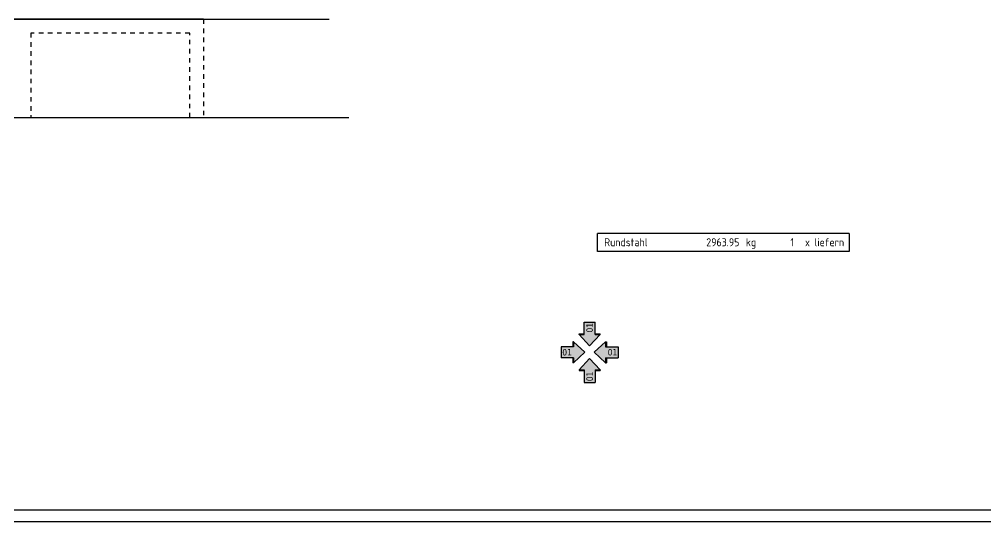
# Model space of a CAD drawing. Extents: x 40 to 135.7, y -30.7 to 24.7.
# Drawn here: x 78.27 to 99.4, y 10.44 to 21.43 of the extents above; entities that cross this region are included whole.
import ezdxf
from ezdxf.enums import TextEntityAlignment as Align

# ---------------------------------------------------------------- set-up
doc = ezdxf.new("R2010")
doc.units = 0
doc.header["$LTSCALE"] = 0.5
doc.linetypes.add('AUSGEZOGEN', pattern=[1000.01, 1000, 0.01])
doc.linetypes.add('DOT', pattern=[0.175, 0.05, -0.125])
for name, color, linetype in [('1.OG', 7, 'Continuous'), ('ACHSEN', 7, 'Continuous'), ('BETON', 7, 'Continuous'), ('grau_hell', 7, 'Continuous'), ('INDEX', 7, 'Continuous'), ('OBJEKT', 7, 'Continuous'), ('RAHMEN', 7, 'Continuous'), ('RND', 7, 'Continuous'), ('RND_BILD', 7, 'Continuous')]:
    doc.layers.add(name, color=color, linetype=linetype)
doc.layers.add('NOPLOT', color=7, linetype='Continuous', plot=False)
doc.styles.add('helv', font='tahoma.ttf')
doc.styles.add('txt', font='isocp.shx')

# ---------------------------------------------------------------- blocks, each defined once
blk = doc.blocks.new('A1-57-0')
at = {"layer": 'RAHMEN'}
blk.add_line((137.9, 59.4), (0, 59.4), dxfattribs=at)
at = {"layer": 'RAHMEN', "color": 5}
blk.add_line((137.4, 58.9), (2, 58.9), dxfattribs=at)
blk = doc.blocks.new('hin_ind5')
at = {"layer": 'grau_hell', "linetype": 'AUSGEZOGEN'}
h = blk.add_hatch(color=9, dxfattribs=at)
h.dxf.hatch_style = 2
h.paths.add_polyline_path([(0, 0), (0.619, -0.577), (0.619, -0.3), (1.306, -0.3), (1.306, 0.3), (0.619, 0.3), (0.619, 0.577)])
h.paths.add_polyline_path([(0.34, -0.274), (1.311, -0.274), (1.311, 0.274), (0.34, 0.274)], flags=9)
at = {"layer": 'OBJEKT', "linetype": 'AUSGEZOGEN'}
for points in [[(0.619, 0.3), (0.66, 0.3), (0.66, 0.577), (0.619, 0.577)], [(0.619, -0.577), (0.66, -0.577), (0.66, -0.3), (0.619, -0.3)]]:
    blk.add_hatch(color=1, dxfattribs=at).paths.add_polyline_path(points)
at = {"layer": 'OBJEKT', "color": 1, "linetype": 'AUSGEZOGEN'}
for p, q in [((0, 0), (0.619, 0.577)), ((0.619, 0.577), (0.619, 0.3)), ((0.619, 0.577), (0.66, 0.577)), ((0.66, 0.577), (0.66, 0.3)), ((0, 0), (0.619, -0.577)), ((0.619, 0.3), (1.306, 0.3)), ((1.306, 0.3), (1.306, -0.3)), ((0.619, -0.3), (0.619, -0.577)), ((0.619, -0.3), (1.306, -0.3)), ((0.66, -0.3), (0.66, -0.577))]:
    blk.add_line(p, q, dxfattribs=at)
at = {"layer": 'OBJEKT', "color": 7, "linetype": 'AUSGEZOGEN'}
blk.add_line((0.619, -0.577), (0.66, -0.577), dxfattribs=at)
at = {"layer": 'INDEX', "color": 1, "linetype": 'Continuous', "style": 'helv'}
blk.add_attdef('INDEX', text='', height=0.35, rotation=360, dxfattribs=at).set_placement((1.259, 0), align=Align.MIDDLE_RIGHT)
blk = doc.blocks.new('RND_SUM')
at = {"layer": 'RND', "color": 5, "linetype": 'Continuous'}
for p, q in [((0, 0), (0, 0.8)), ((11, 0.8), (0, 0.8)), ((11, 0.8), (11, 0)), ((11, 0), (0, 0))]:
    blk.add_line(p, q, dxfattribs=at)
at = {"layer": 'RND', "color": 1, "linetype": 'Continuous', "style": 'txt'}
for s, p in [('Rundstahl', (0.292, 0.235)), ('kg', (6.483, 0.235))]:
    blk.add_text(s, height=0.35, dxfattribs=at).set_placement(p)
blk.add_text('x liefern', height=0.35, dxfattribs=at).set_placement((10.784, 0.235), align=Align.RIGHT)
for tag, p in [('RND-S', (6.203, 0.235)), ('RND-Z', (8.59, 0.235))]:
    blk.add_attdef(tag, text='', height=0.35, dxfattribs=at).set_placement(p, align=Align.RIGHT)

msp = doc.modelspace()

# ---------------------------------------------------------------- linework, layer by layer
at = {"layer": '1.OG', "linetype": 'DOT', "lineweight": -2}
for points in [[(75.7734, 19.2816), (75.7734, 21.4287), (82.2984, 21.4287), (82.2984, 19.2816)], [(81.9984, 19.2816), (81.9984, 21.1287), (78.5234, 21.1287), (78.5234, 19.2816)]]:
    msp.add_lwpolyline(points, dxfattribs=at)
at = {"layer": 'ACHSEN', "color": 140, "linetype": 'AUSGEZOGEN'}
msp.add_line((41.5984, 21.4287), (85.0484, 21.4287), dxfattribs=at)
at = {"layer": 'BETON', "color": 6, "linetype": 'AUSGEZOGEN', "lineweight": -2}
msp.add_line((82.2984, 21.4287), (75.7734, 21.4287), dxfattribs=at)
at = {"layer": 'NOPLOT', "color": 191, "linetype": 'AUSGEZOGEN'}
msp.add_line((42.0963, 19.2816), (85.4731, 19.2816), dxfattribs=at)

# ---------------------------------------------------------------- block references
at = {"layer": 'RAHMEN', "color": 7, "linetype": 'AUSGEZOGEN', "xscale": 0.5, "yscale": 0.5, "zscale": 0.5}
msp.add_blockref('A1-57-0', (39.9553, -19.0109), dxfattribs=at)
at = {"layer": 'RND_BILD', "color": 7, "linetype": 'AUSGEZOGEN'}
for name, p, xscale, yscale, zscale, values in [('RND_SUM', (90.9111, 16.3466), 0.5, 0.5, 0.5, {'RND-S': '2963.95', 'RND-Z': '1'}), ('hin_ind5', (90.8407, 14.1459), 0.4, 0.4, 0.4, {'INDEX': '01'})]:
    msp.add_blockref(name, p, dxfattribs=dict(at, xscale=xscale, yscale=yscale, zscale=zscale)).add_auto_attribs(values)
at = {"layer": 'RND_BILD', "color": 7, "linetype": 'AUSGEZOGEN', "xscale": 0.4, "yscale": 0.4, "zscale": 0.4, "rotation": 90}
msp.add_blockref('hin_ind5', (90.739, 14.2842), dxfattribs=at).add_auto_attribs({'INDEX': '01'})
at = {"layer": 'RND_BILD', "color": 7, "linetype": 'AUSGEZOGEN'}
ref = msp.add_blockref('hin_ind5', (90.6372, 14.1459), dxfattribs=dict(at, xscale=-0.4, yscale=0.4, zscale=0.4))
ref.add_attrib('INDEX', '01', dxfattribs={"layer": 'INDEX', "color": 1, "linetype": 'Continuous', "height": 0.14, "style": 'helv'}).set_placement((90.3515, 14.1459), align=Align.MIDDLE_RIGHT)
ref = msp.add_blockref('hin_ind5', (90.739, 14.0077), dxfattribs=dict(at, xscale=-0.4, yscale=0.4, zscale=0.4, rotation=90))
ref.add_attrib('INDEX', '01', dxfattribs={"layer": 'INDEX', "color": 1, "linetype": 'Continuous', "height": 0.14, "rotation": 90, "style": 'helv'}).set_placement((90.739, 13.722), align=Align.MIDDLE_RIGHT)

doc.saveas('drawing.dxf')
